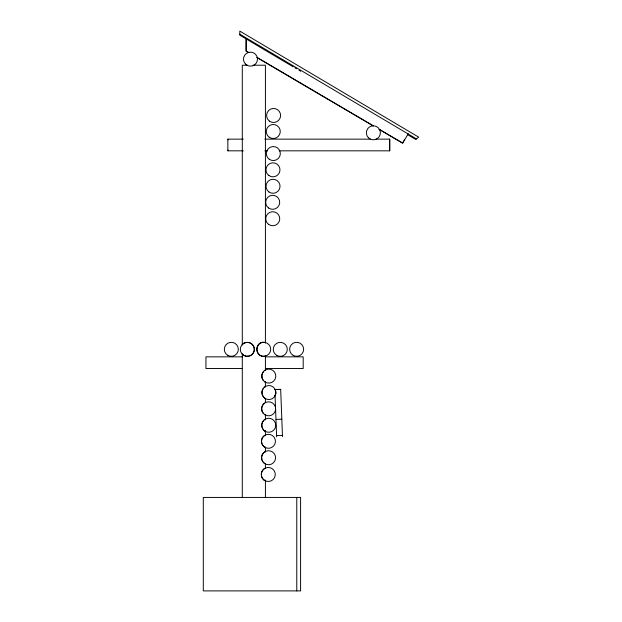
<?xml version="1.0" encoding="UTF-8"?>
<svg xmlns="http://www.w3.org/2000/svg" width="622" height="622" viewBox="0 0 622 622"><rect width="100%" height="100%" fill="white"/><g stroke="black" fill="none" stroke-linecap="round" stroke-linejoin="round"><path stroke-width="0.93" d="M275.079 395.748L275.888 393.197L275.243 389.566M403.258 141.629L402.403 143.107L378.977 129.329M403.865 140.58L404.564 139.359M408.242 133.668L402.792 143.107L379.366 129.329M242.292 344.479C245.325 341.167 251.234 341.913 253.395 345.832A6.997 6.982 -90 0 1 253.395 352.845C251.234 356.764 245.325 357.51 242.292 354.198M263.487 371.606C261.232 374.071 261.31 378.16 263.487 380.656M263.487 388.175C260.773 391.261 261.761 396.665 265.415 398.562M263.487 420.705C260.517 423.792 261.551 429.522 265.415 431.365M263.487 453.003C260.276 456.089 261.341 462.13 265.415 463.934M264.319 370.704L265.415 370.02M264.428 387.156L265.415 386.534M264.824 402.994C261.232 405.093 260.579 410.59 263.487 413.529M264.257 419.866L265.415 419.142M264.824 435.369C260.144 437.849 260.525 445.531 265.415 447.552M264.086 452.349L265.415 451.518M265.415 468.086C260.043 470.216 259.996 478.738 265.415 480.822M265.415 356.087C254.336 358.972 254.336 339.635 265.415 342.52M280.678 389.388L274.838 389.613L280.678 389.356L282.489 436.636M275.989 419.422L281.82 419.197M276.611 435.625L282.442 435.4M247.416 65.217L242.292 65.217L242.292 345.062M253.092 65.217L265.415 65.217L265.415 343.119M243.342 139.141L227.846 139.141L227.846 150.827L243.342 150.827M264.886 139.141L370.448 139.141M376.03 139.141L389.823 139.141L389.823 150.827L279.177 150.827M264.886 150.827L267.561 150.827M242.533 356.841L205.944 356.841L205.944 368.527L242.533 368.527M265.641 356.841L303.186 356.841L303.186 368.527L265.641 368.527M264.747 381.822A7.013 7.013 0 0 0 275.771 376.745A7.013 7.013 0 0 0 265.866 369.732A7.013 7.013 0 0 0 264.747 381.822L265.415 382.172M264.575 414.54A7.013 7.013 0 0 0 275.6 409.463A7.013 7.013 0 0 0 265.695 402.45A7.013 7.013 0 0 0 264.575 414.54L265.415 414.983L265.415 419.881M248.854 52.575L246.343 51.097L246.343 39.419M257.22 57.496L373.503 125.885M248.466 52.575L245.954 51.097L245.954 39.419M256.832 57.496L373.122 125.885M239.812 34.156L416.483 138.908M293.172 66.818L239.812 35.174L239.812 31.1L418.699 137.167L415.745 139.491L407.402 134.546M294.844 67.806L296.507 68.793M299.011 70.278L300.675 71.266M275.048 395.048L276.658 436.854M389.582 139.141L389.582 150.827M296.772 497.429L296.772 590.9M265.415 355.753L265.415 370.323M265.415 381.986L265.415 386.845M265.415 398.508L265.415 402.395M265.415 430.572L265.415 435.431M265.415 447.094L265.415 451.945M265.415 463.608L265.415 468.467M265.415 480.13L265.415 497.616M242.292 353.809L242.292 497.616M228.087 139.141L228.087 139.919M228.087 150.042L228.087 150.827M300.589 497.429L203.301 497.429L203.301 590.9L300.589 590.9L300.589 497.429M269.194 137.213A7.013 7.013 0 0 0 280.242 132.175A7.013 7.013 0 0 0 270.352 125.123A7.013 7.013 0 0 0 269.194 137.213M268.961 191.98A7.013 7.013 0 0 0 280.009 186.942A7.013 7.013 0 0 0 270.127 179.89A7.013 7.013 0 0 0 268.961 191.98M269.248 159.263A7.013 7.013 0 0 0 280.297 154.233A7.013 7.013 0 0 0 270.414 147.181A7.013 7.013 0 0 0 269.248 159.263M268.681 224.456A7.013 7.013 0 0 0 279.729 219.426A7.013 7.013 0 0 0 269.839 212.374A7.013 7.013 0 0 0 268.681 224.456M269.528 121.181A7.013 7.013 0 0 0 280.576 116.143A7.013 7.013 0 0 0 270.694 109.091A7.013 7.013 0 0 0 269.528 121.181M268.906 175.536A7.013 7.013 0 0 0 279.954 170.498A7.013 7.013 0 0 0 270.072 163.446A7.013 7.013 0 0 0 268.906 175.536M268.626 208.012A7.013 7.013 0 0 0 279.675 202.974A7.013 7.013 0 0 0 269.785 195.922A7.013 7.013 0 0 0 268.626 208.012M264.855 398.267A7.013 7.013 0 0 0 275.888 393.197A7.013 7.013 0 0 0 265.975 386.176A7.013 7.013 0 0 0 264.855 398.267M264.684 430.984A7.013 7.013 0 0 0 275.717 425.907A7.013 7.013 0 0 0 265.804 418.894A7.013 7.013 0 0 0 264.684 430.984M264.226 480.2A7.013 7.013 0 0 0 275.258 475.122A7.013 7.013 0 0 0 265.353 468.109A7.013 7.013 0 0 0 264.226 480.2M264.404 447.016A7.013 7.013 0 0 0 275.429 441.947A7.013 7.013 0 0 0 265.524 434.926A7.013 7.013 0 0 0 264.404 447.016M264.513 463.46A7.013 7.013 0 0 0 275.546 458.391A7.013 7.013 0 0 0 265.633 451.37A7.013 7.013 0 0 0 264.513 463.46M276.767 355.411A7.013 7.013 0 0 0 287.286 349.339A7.013 7.013 0 0 0 276.767 343.266A7.013 7.013 0 0 0 276.767 355.411M260.183 355.372A7.013 7.013 0 0 0 270.702 349.3A7.013 7.013 0 0 0 260.183 343.235A7.013 7.013 0 0 0 260.183 355.372M227.831 355.372A7.013 7.013 0 0 0 238.343 349.3A7.013 7.013 0 0 0 227.831 343.235A7.013 7.013 0 0 0 227.831 355.372M243.824 355.411A7.013 7.013 0 0 0 254.336 349.339A7.013 7.013 0 0 0 243.824 343.266A7.013 7.013 0 0 0 243.824 355.411M293.133 355.372A7.013 7.013 0 0 0 303.653 349.3A7.013 7.013 0 0 0 293.133 343.235A7.013 7.013 0 0 0 293.133 355.372M245.519 64.105A7.013 7.013 0 0 0 257.251 60.964A7.013 7.013 0 0 0 248.66 52.372A7.013 7.013 0 0 0 245.519 64.105M368.411 137.75A7.013 7.013 0 0 0 380.135 134.609A7.013 7.013 0 0 0 371.552 126.017A7.013 7.013 0 0 0 368.411 137.75"/></g></svg>
